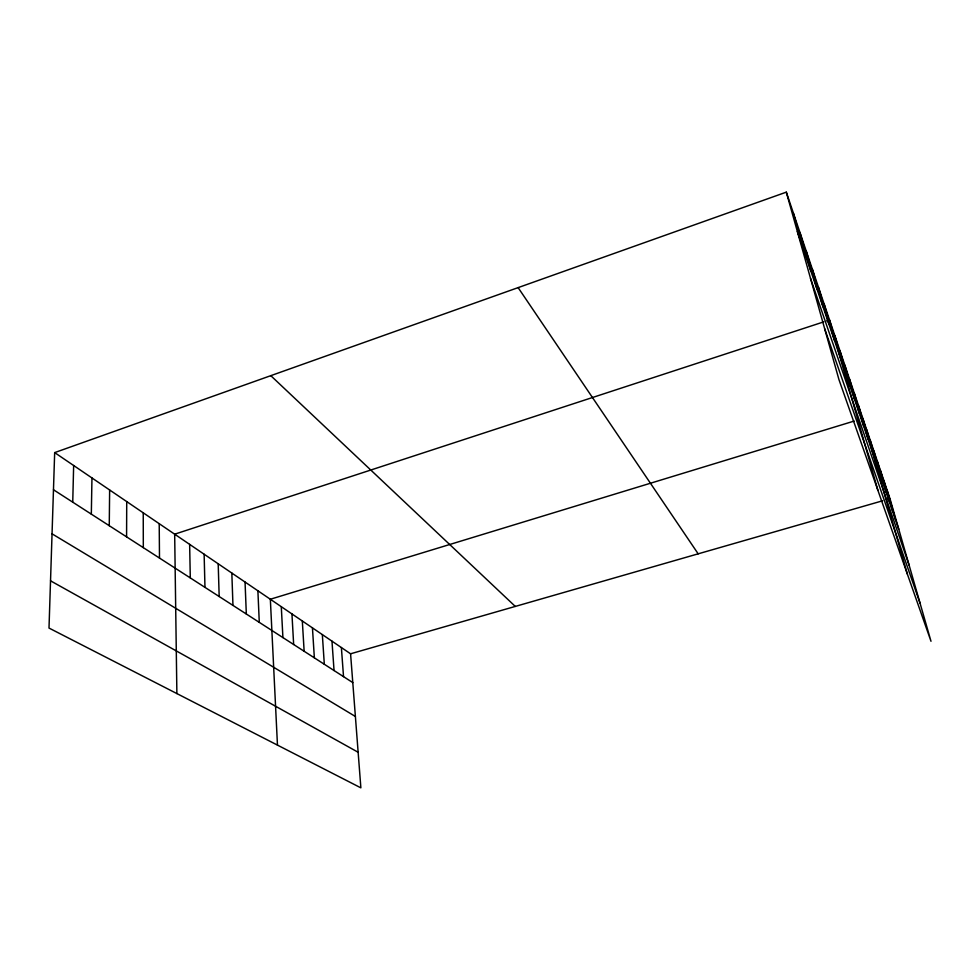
<?xml version="1.0" encoding="UTF-8"?>
<svg xmlns="http://www.w3.org/2000/svg" width="980" height="980" viewBox="0 0 980 980"><rect width="100%" height="100%" fill="white"/><g stroke="black" fill="none" stroke-linecap="round" stroke-linejoin="round"><path stroke-width="1.47" d="M126.579 536.856L126.726 501.589M109.258 525.697L109.638 489.976M91.324 514.145L91.961 477.958M72.741 502.164L73.647 465.5M54.672 452.601L49 628.058L360.873 787.846L350.571 653.795L54.672 452.601L786.303 192.154L889.987 498.673L931 641.288L838.954 379.627L786.303 192.154M823.751 321.869L174.673 534.186L176.878 693.583M826.642 320.913L829.545 319.97L877.896 490.331M854.18 421.057L270.345 599.246L277.463 745.119M350.571 653.795L882.637 500.78M887.047 499.518L889.987 498.673M50.531 580.822L358.129 752.26M52.05 533.831L355.385 716.478M53.471 489.755L352.788 682.607M270.799 375.671L515.296 606.424M518.126 287.618L698.177 553.835M824.658 328.704L920.061 603.264M810.521 278.381L909.109 565.154M797.353 231.476L898.758 529.188M886.912 489.584L895.769 520.392M883.752 480.237L892.694 511.376M880.505 470.645L889.534 502.091M877.173 460.784L886.288 492.56M873.744 450.641L882.943 482.736M870.216 440.204L879.501 472.642M866.577 429.473L875.961 462.242M862.841 418.411L907.333 574.035M858.566 405.757L868.133 439.273M854.131 392.674L863.809 426.582M849.562 379.138L859.338 413.462M844.821 365.124L854.707 399.865M839.909 350.607L849.905 385.777M834.825 335.564L844.932 371.163M824.07 303.776L834.409 340.256M818.374 286.969L828.835 323.902M812.469 269.5L823.041 306.887M806.32 251.321L817.014 289.186M799.925 232.407L810.73 270.75M793.261 212.697L804.176 251.529M341.383 647.547L343.527 676.641M331.975 641.141L334.045 670.528M322.334 634.587L324.319 664.269M312.449 627.874L314.36 657.85M302.318 620.989L304.143 651.259M291.942 613.921L293.657 644.509M281.285 606.681L282.914 637.588M257.887 590.769L259.284 622.361M245.049 582.047L246.323 614.007M231.831 573.055L232.958 605.395M218.197 563.782L219.177 596.514M204.134 554.227L204.967 587.363M189.642 544.365L190.292 577.906M159.213 523.675L159.495 558.061M143.239 512.822L143.313 547.636"/></g></svg>
